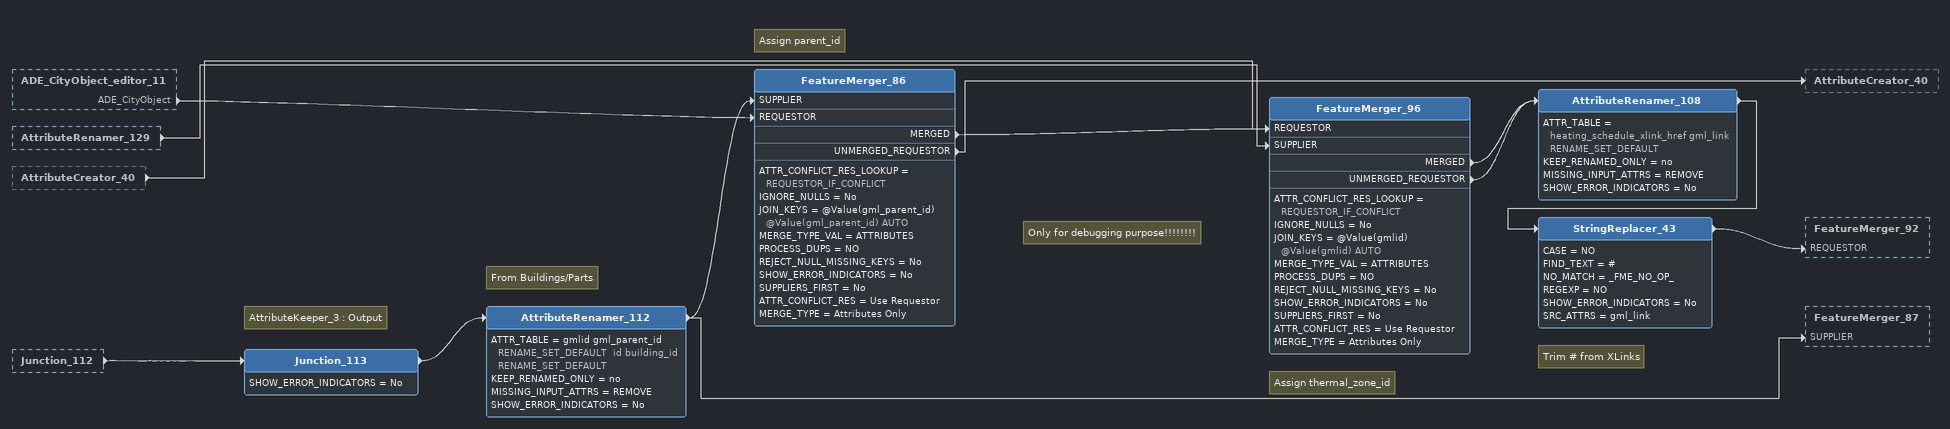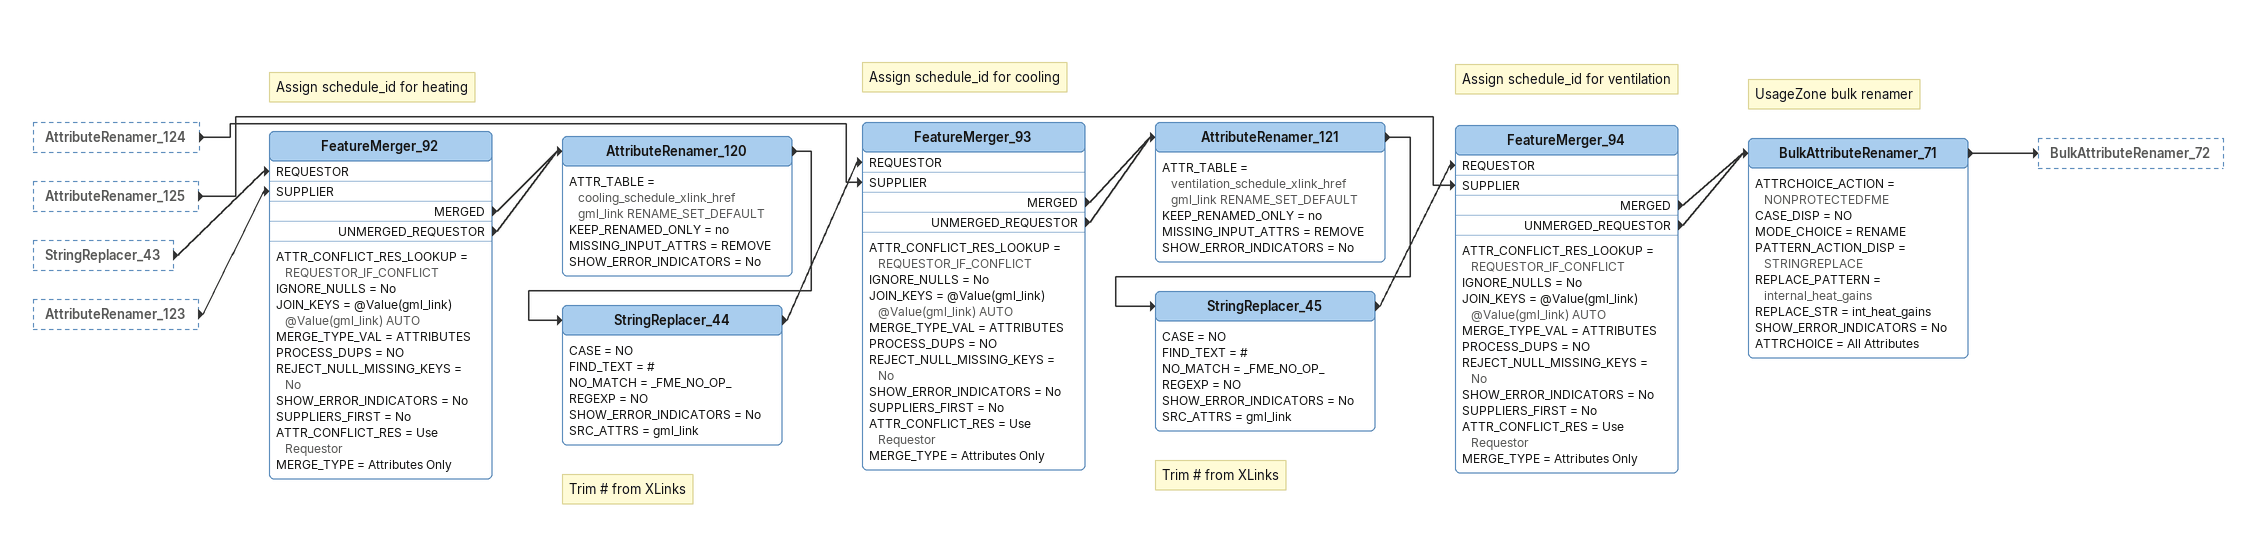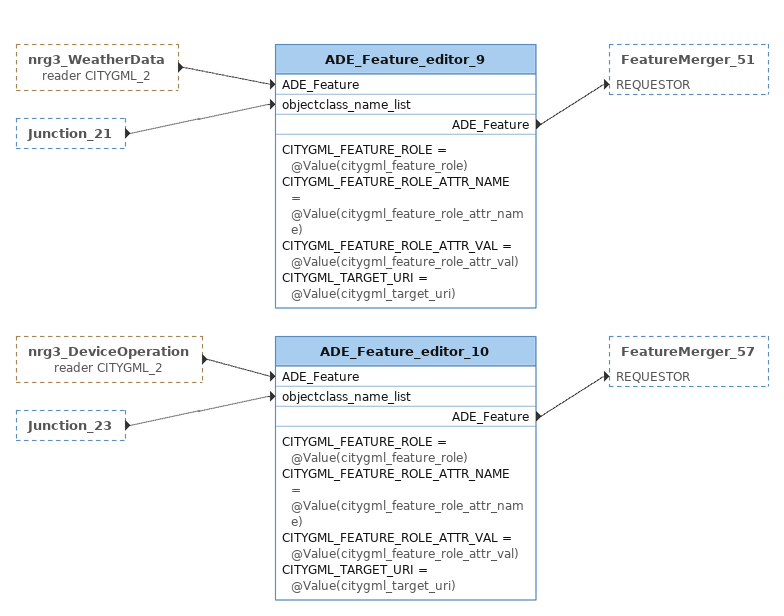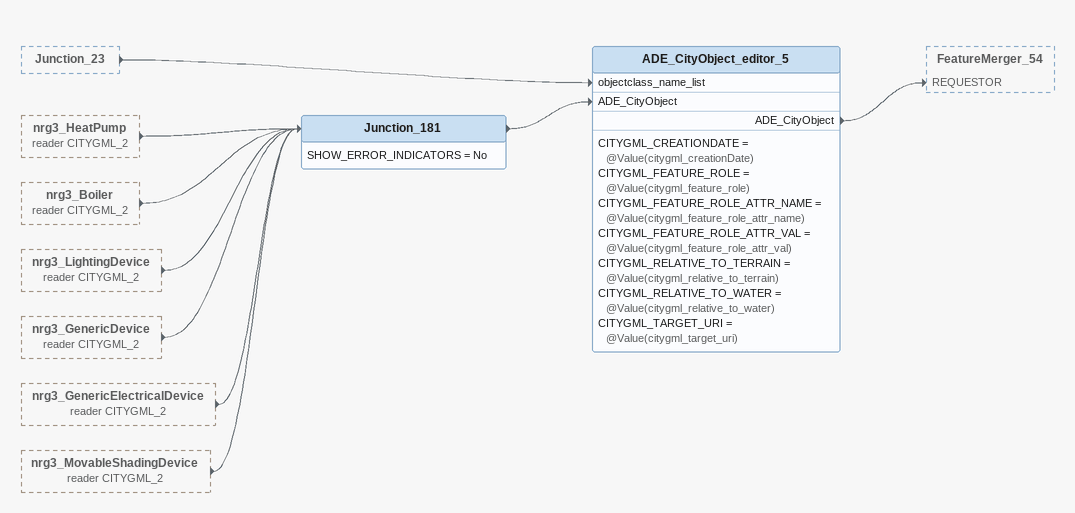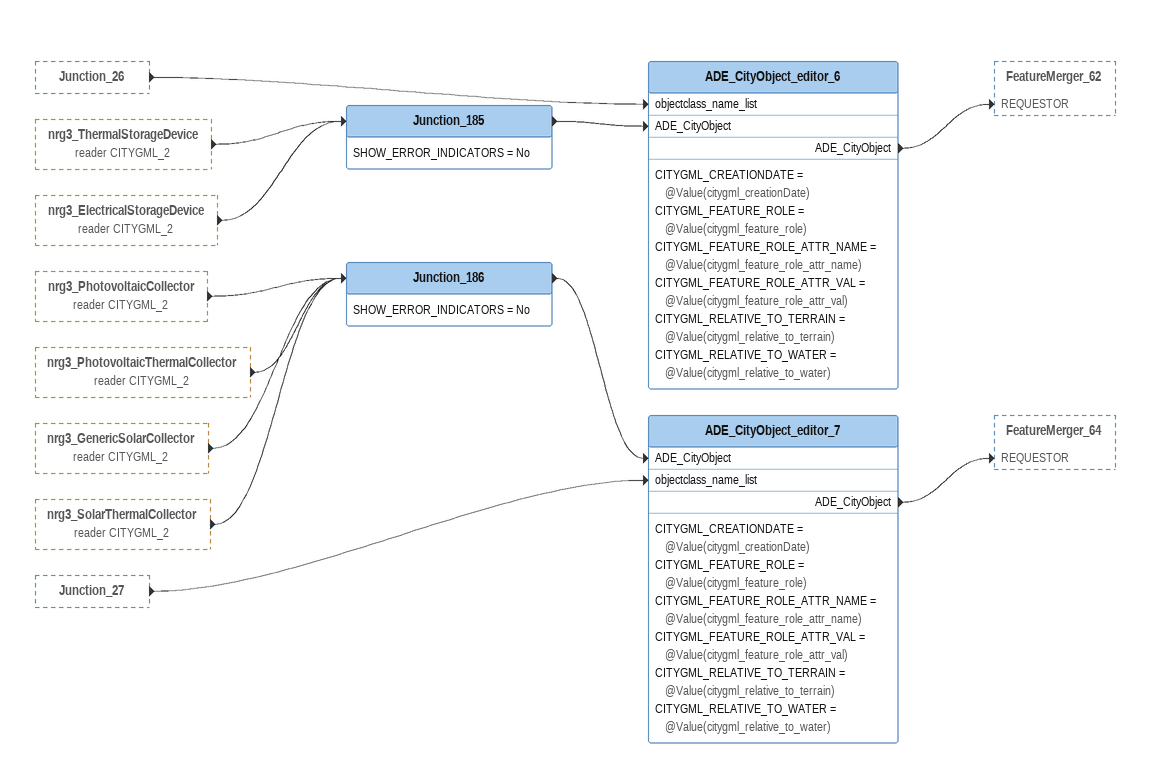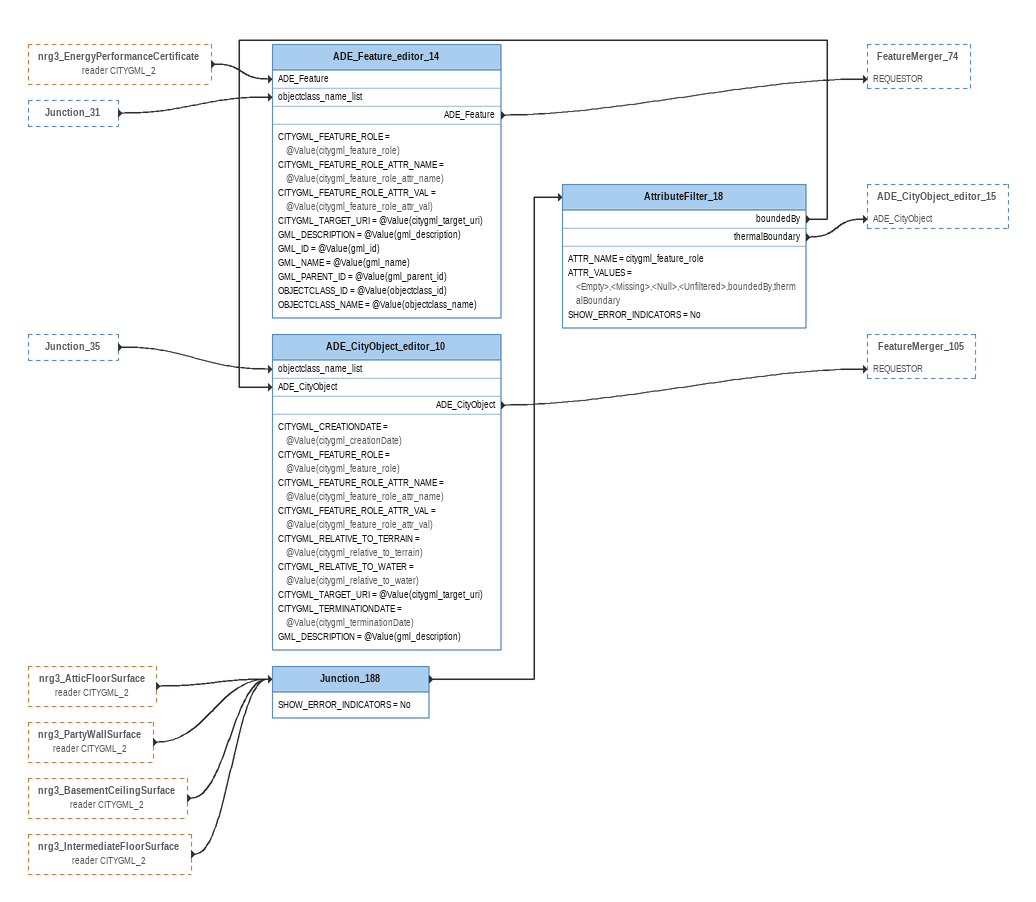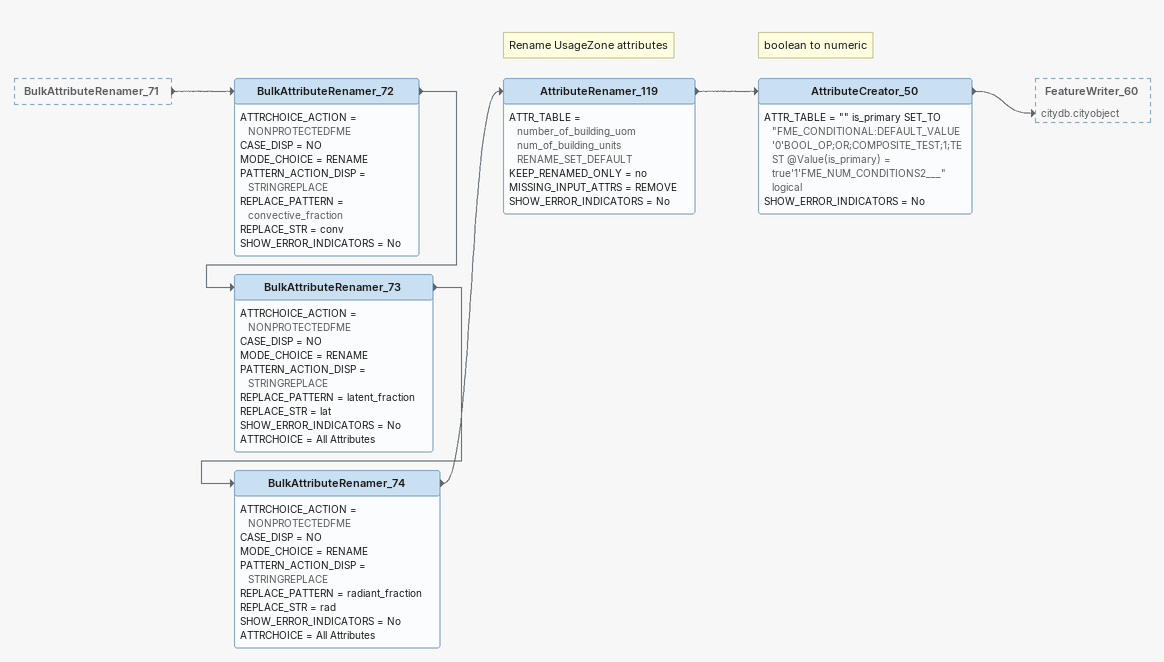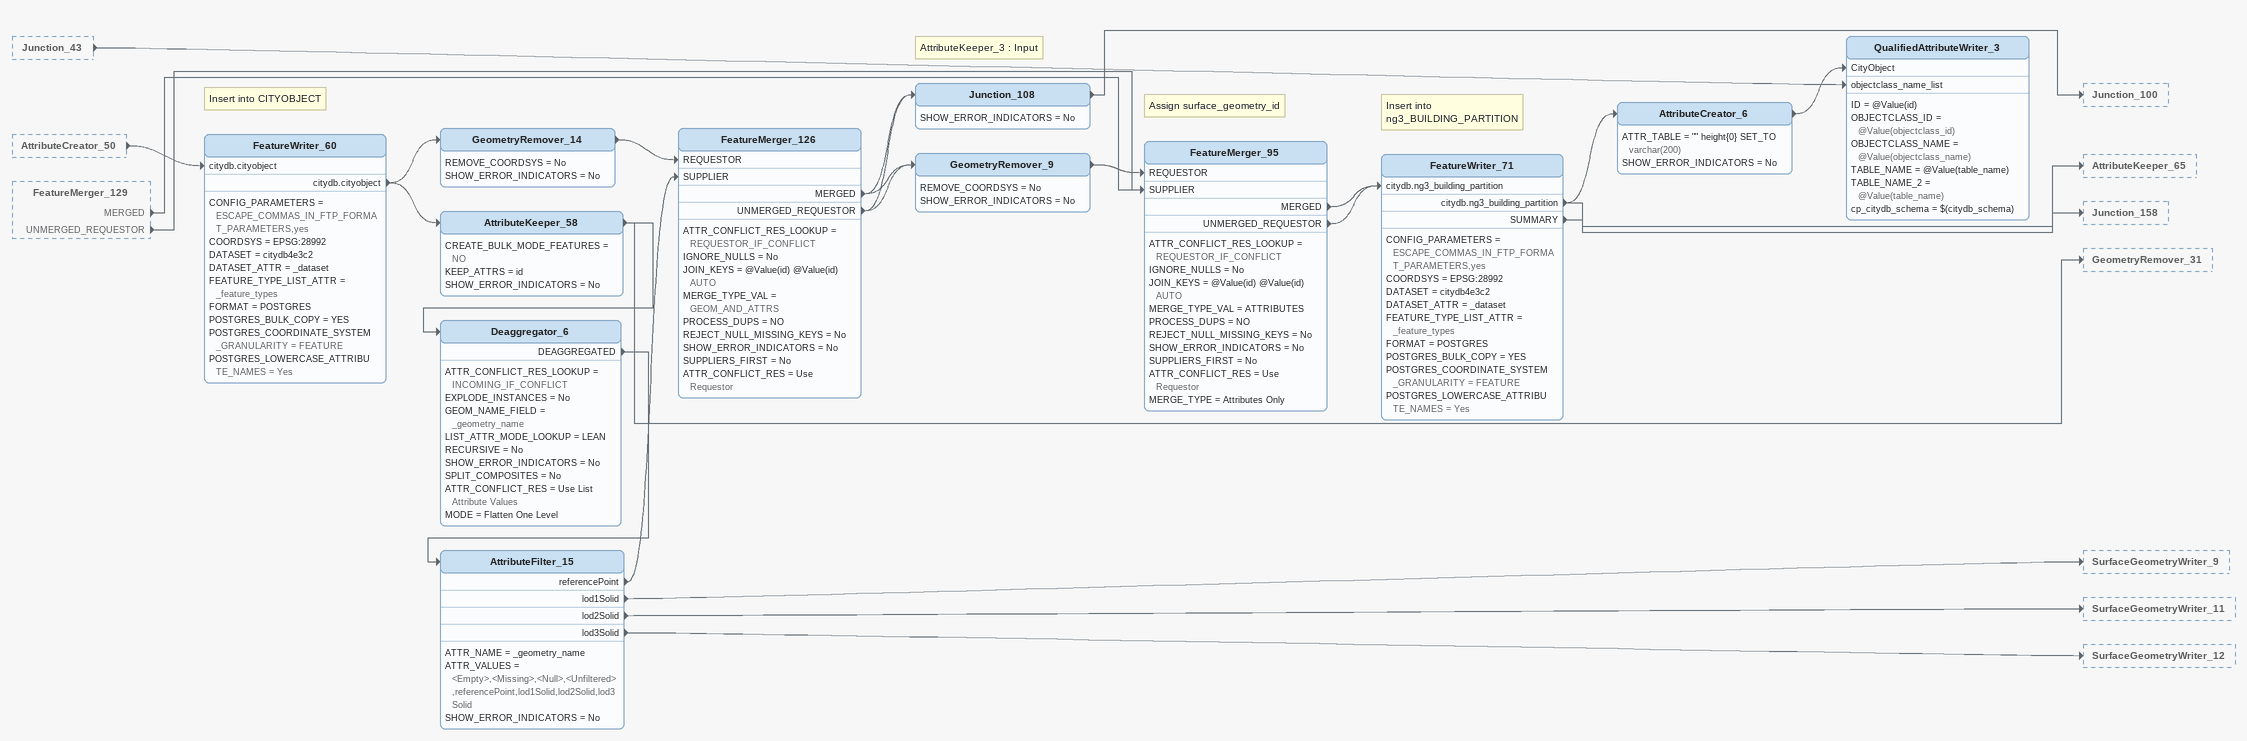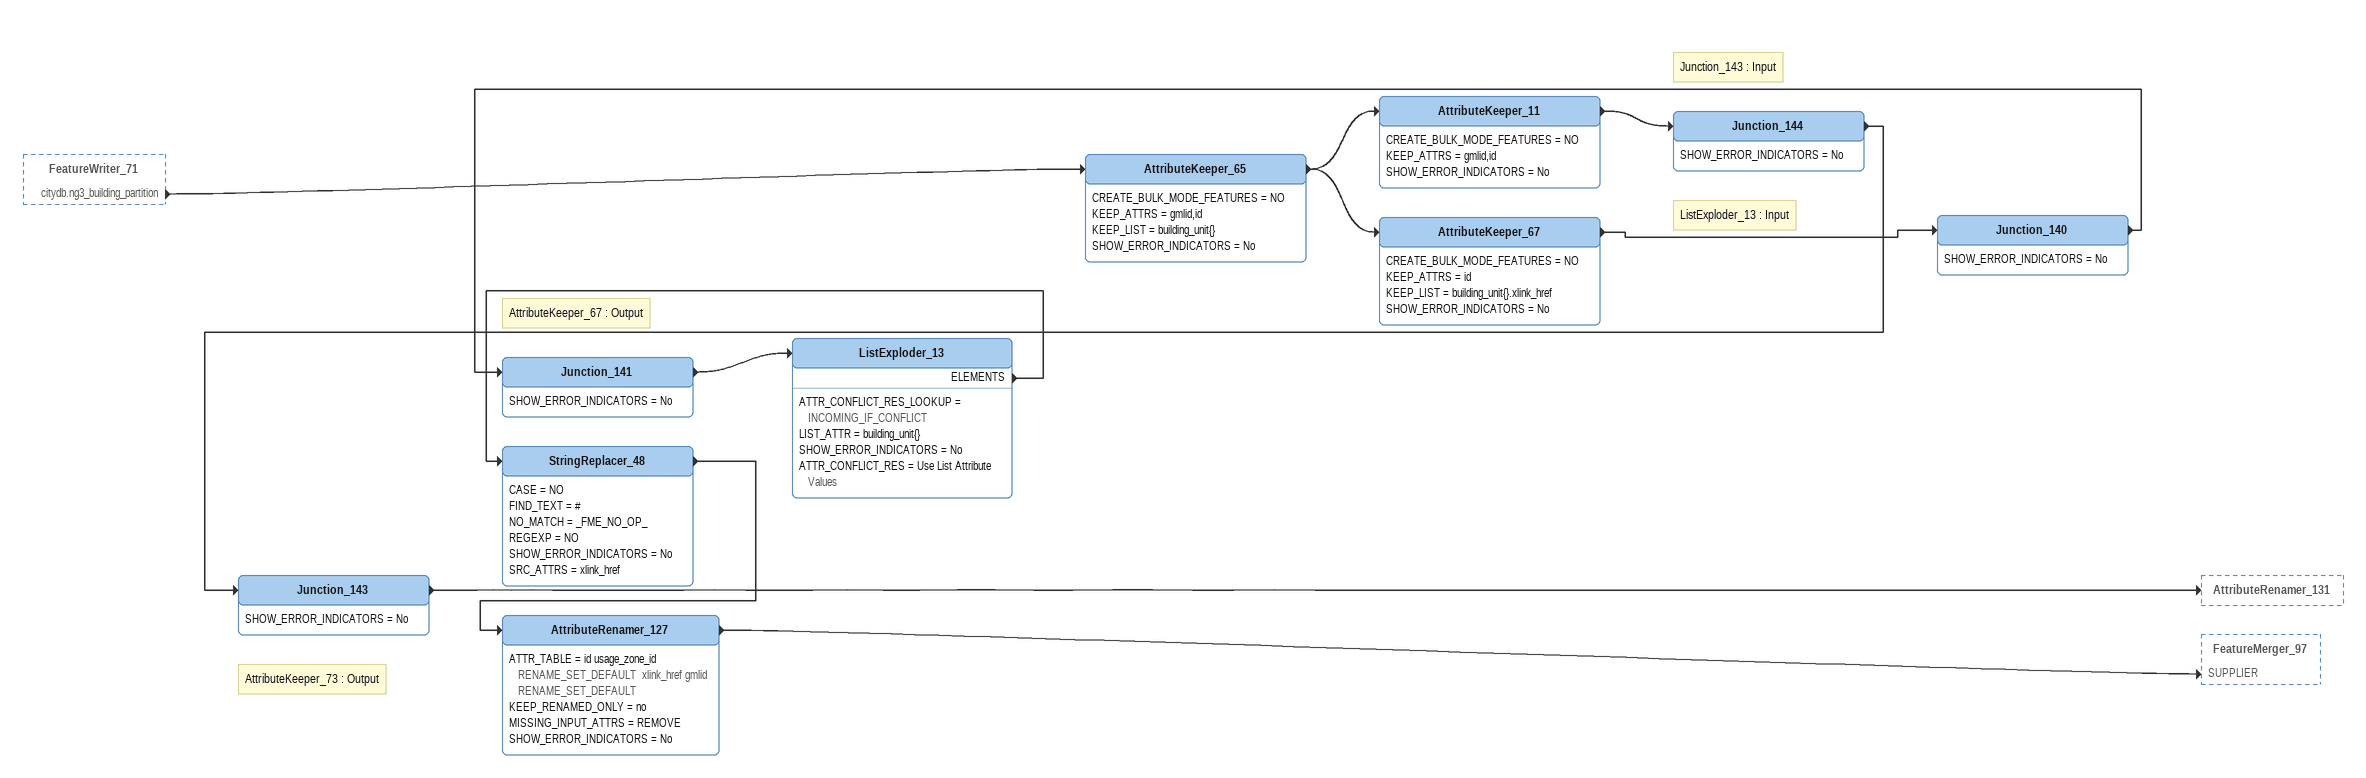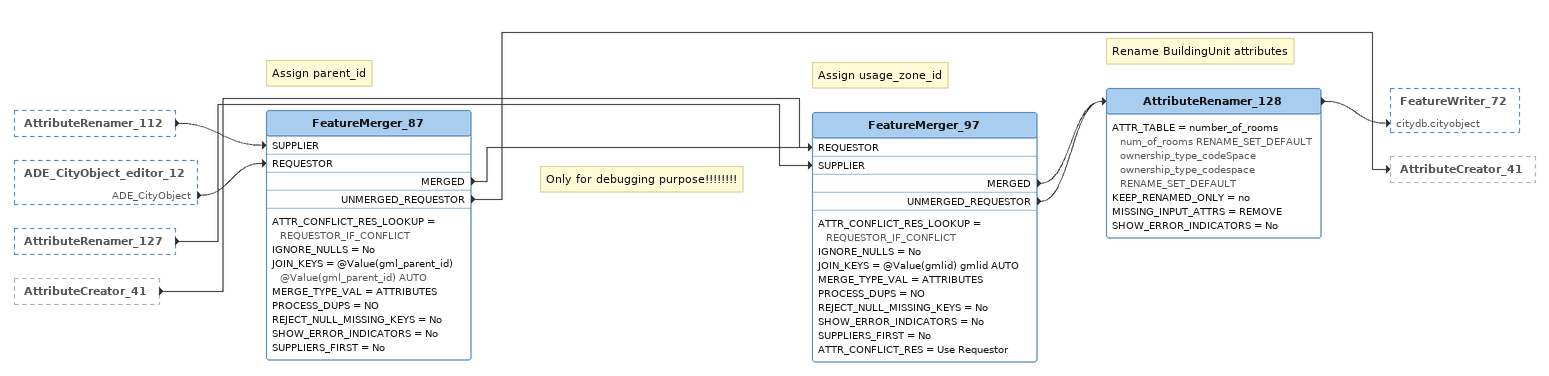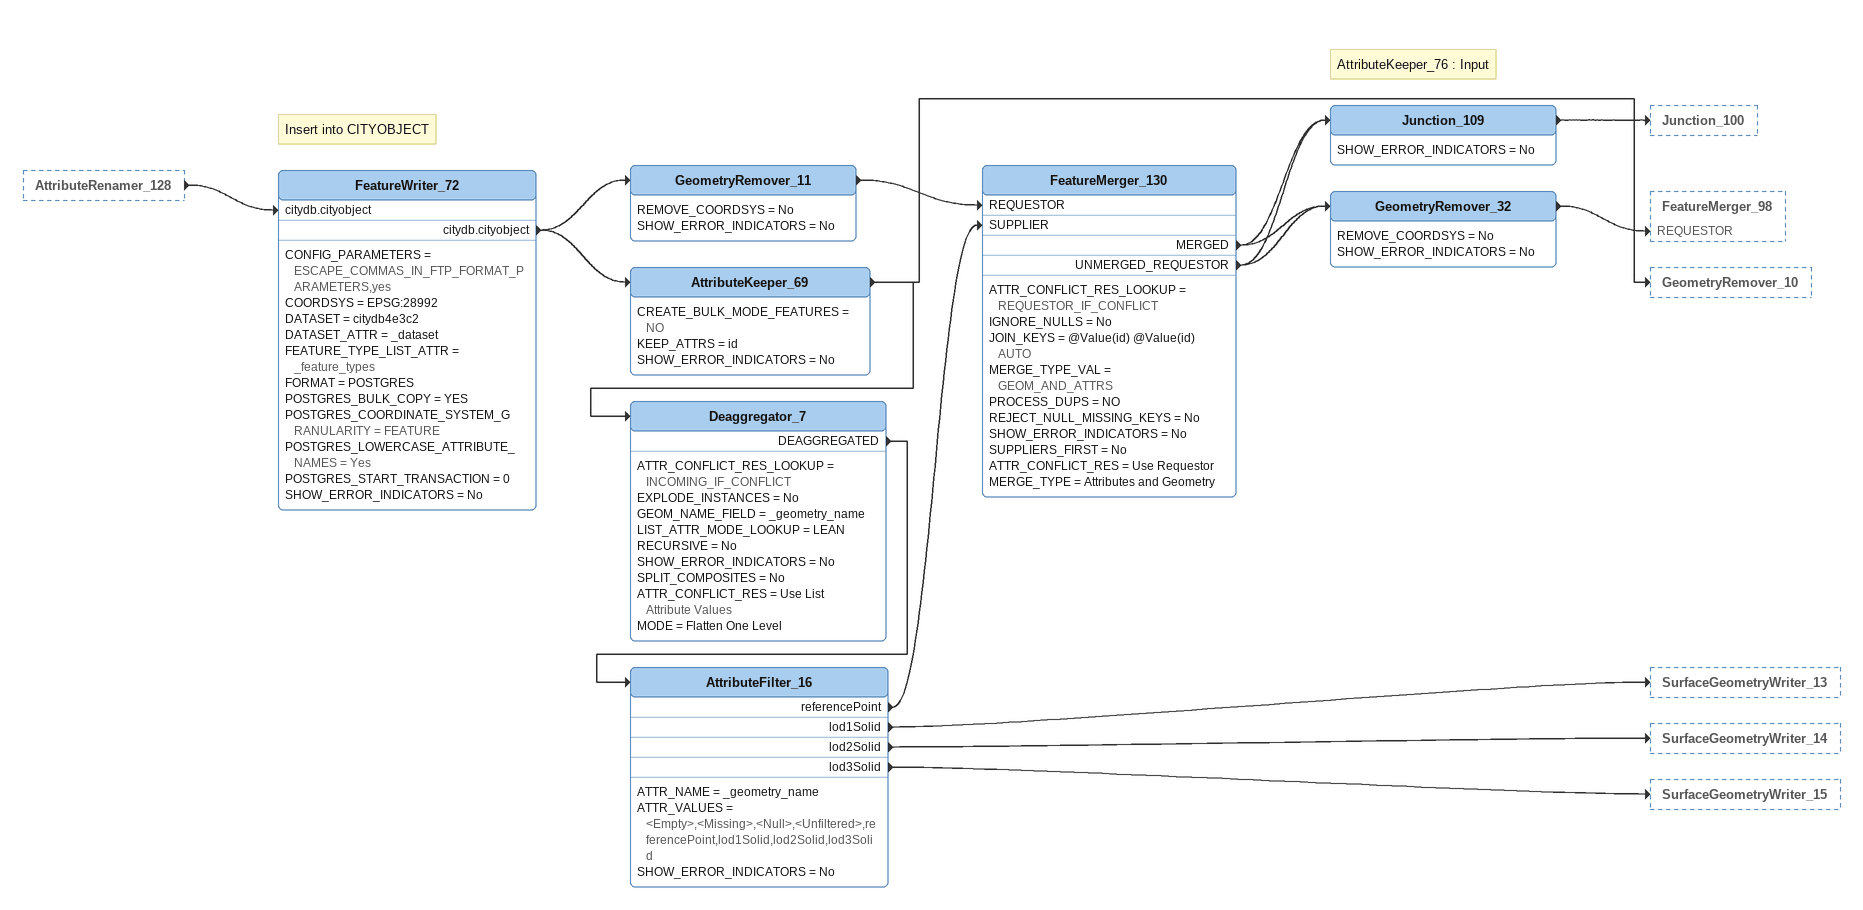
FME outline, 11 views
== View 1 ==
ADE_CityObject_editor_11 [outside]
    ADE_CityObject -> FeatureMerger_86 [REQUESTOR]
AttributeRenamer_129 [outside]
    -> FeatureMerger_96 [SUPPLIER]
AttributeCreator_40 [outside]
    -> FeatureMerger_96 [REQUESTOR]
Junction_112 [outside]
    -> Junction_113
Note: AttributeKeeper_3 : Output
Junction_113
    SHOW_ERROR_INDICATORS = No
    -> AttributeRenamer_112
Note: From Buildings/Parts
AttributeRenamer_112
    ATTR_TABLE = gmlid gml_parent_id RENAME_SET_DEFAULT  id building_id RENAME_SET_DEFAULT
    KEEP_RENAMED_ONLY = no
    MISSING_INPUT_ATTRS = REMOVE
    SHOW_ERROR_INDICATORS = No
    -> FeatureMerger_86 [SUPPLIER]
    -> FeatureMerger_87 [SUPPLIER]
Note: Assign parent_id
Note: Only for debugging purpose!!!!!!!!
FeatureMerger_86
    ATTR_CONFLICT_RES_LOOKUP = REQUESTOR_IF_CONFLICT
    IGNORE_NULLS = No
    JOIN_KEYS = @Value(gml_parent_id) @Value(gml_parent_id) AUTO
    MERGE_TYPE_VAL = ATTRIBUTES
    PROCESS_DUPS = NO
    REJECT_NULL_MISSING_KEYS = No
    SHOW_ERROR_INDICATORS = No
    SUPPLIERS_FIRST = No
    ATTR_CONFLICT_RES = Use Requestor
    MERGE_TYPE = Attributes Only
    MERGED -> FeatureMerger_96 [REQUESTOR]
    UNMERGED_REQUESTOR -> AttributeCreator_40
Note: Assign thermal_zone_id
FeatureMerger_96
    ATTR_CONFLICT_RES_LOOKUP = REQUESTOR_IF_CONFLICT
    IGNORE_NULLS = No
    JOIN_KEYS = @Value(gmlid) @Value(gmlid) AUTO
    MERGE_TYPE_VAL = ATTRIBUTES
    PROCESS_DUPS = NO
    REJECT_NULL_MISSING_KEYS = No
    SHOW_ERROR_INDICATORS = No
    SUPPLIERS_FIRST = No
    ATTR_CONFLICT_RES = Use Requestor
    MERGE_TYPE = Attributes Only
    MERGED -> AttributeRenamer_108
    UNMERGED_REQUESTOR -> AttributeRenamer_108
AttributeRenamer_108
    ATTR_TABLE = heating_schedule_xlink_href gml_link RENAME_SET_DEFAULT
    KEEP_RENAMED_ONLY = no
    MISSING_INPUT_ATTRS = REMOVE
    SHOW_ERROR_INDICATORS = No
    -> StringReplacer_43
Note: Trim # from XLinks
StringReplacer_43
    CASE = NO
    FIND_TEXT = #
    NO_MATCH = _FME_NO_OP_
    REGEXP = NO
    SHOW_ERROR_INDICATORS = No
    SRC_ATTRS = gml_link
    -> FeatureMerger_92 [REQUESTOR]

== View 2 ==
AttributeRenamer_124 [outside]
    -> FeatureMerger_93 [SUPPLIER]
AttributeRenamer_125 [outside]
    -> FeatureMerger_94 [SUPPLIER]
StringReplacer_43 [outside]
    -> FeatureMerger_92 [REQUESTOR]
AttributeRenamer_123 [outside]
    -> FeatureMerger_92 [SUPPLIER]
Note: Assign schedule_id for heating
FeatureMerger_92
    ATTR_CONFLICT_RES_LOOKUP = REQUESTOR_IF_CONFLICT
    IGNORE_NULLS = No
    JOIN_KEYS = @Value(gml_link) @Value(gml_link) AUTO
    MERGE_TYPE_VAL = ATTRIBUTES
    PROCESS_DUPS = NO
    REJECT_NULL_MISSING_KEYS = No
    SHOW_ERROR_INDICATORS = No
    SUPPLIERS_FIRST = No
    ATTR_CONFLICT_RES = Use Requestor
    MERGE_TYPE = Attributes Only
    MERGED -> AttributeRenamer_120
    UNMERGED_REQUESTOR -> AttributeRenamer_120
AttributeRenamer_120
    ATTR_TABLE = cooling_schedule_xlink_href gml_link RENAME_SET_DEFAULT
    KEEP_RENAMED_ONLY = no
    MISSING_INPUT_ATTRS = REMOVE
    SHOW_ERROR_INDICATORS = No
    -> StringReplacer_44
Note: Trim # from XLinks
StringReplacer_44
    CASE = NO
    FIND_TEXT = #
    NO_MATCH = _FME_NO_OP_
    REGEXP = NO
    SHOW_ERROR_INDICATORS = No
    SRC_ATTRS = gml_link
    -> FeatureMerger_93 [REQUESTOR]
Note: Assign schedule_id for cooling
FeatureMerger_93
    ATTR_CONFLICT_RES_LOOKUP = REQUESTOR_IF_CONFLICT
    IGNORE_NULLS = No
    JOIN_KEYS = @Value(gml_link) @Value(gml_link) AUTO
    MERGE_TYPE_VAL = ATTRIBUTES
    PROCESS_DUPS = NO
    REJECT_NULL_MISSING_KEYS = No
    SHOW_ERROR_INDICATORS = No
    SUPPLIERS_FIRST = No
    ATTR_CONFLICT_RES = Use Requestor
    MERGE_TYPE = Attributes Only
    MERGED -> AttributeRenamer_121
    UNMERGED_REQUESTOR -> AttributeRenamer_121
AttributeRenamer_121
    ATTR_TABLE = ventilation_schedule_xlink_href gml_link RENAME_SET_DEFAULT
    KEEP_RENAMED_ONLY = no
    MISSING_INPUT_ATTRS = REMOVE
    SHOW_ERROR_INDICATORS = No
    -> StringReplacer_45
Note: Trim # from XLinks
StringReplacer_45
    CASE = NO
    FIND_TEXT = #
    NO_MATCH = _FME_NO_OP_
    REGEXP = NO
    SHOW_ERROR_INDICATORS = No
    SRC_ATTRS = gml_link
    -> FeatureMerger_94 [REQUESTOR]
Note: Assign schedule_id for ventilation
FeatureMerger_94
    ATTR_CONFLICT_RES_LOOKUP = REQUESTOR_IF_CONFLICT
    IGNORE_NULLS = No
    JOIN_KEYS = @Value(gml_link) @Value(gml_link) AUTO
    MERGE_TYPE_VAL = ATTRIBUTES
    PROCESS_DUPS = NO
    REJECT_NULL_MISSING_KEYS = No
    SHOW_ERROR_INDICATORS = No
    SUPPLIERS_FIRST = No
    ATTR_CONFLICT_RES = Use Requestor
    MERGE_TYPE = Attributes Only
    MERGED -> BulkAttributeRenamer_71
    UNMERGED_REQUESTOR -> BulkAttributeRenamer_71
Note: UsageZone bulk renamer
BulkAttributeRenamer_71
    ATTRCHOICE_ACTION = NONPROTECTEDFME
    CASE_DISP = NO
    MODE_CHOICE = RENAME
    PATTERN_ACTION_DISP = STRINGREPLACE
    REPLACE_PATTERN = internal_heat_gains
    REPLACE_STR = int_heat_gains
    SHOW_ERROR_INDICATORS = No
    ATTRCHOICE = All Attributes
    -> BulkAttributeRenamer_72

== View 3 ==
nrg3_WeatherData (reader CITYGML_2) [outside]
    -> ADE_Feature_editor_9 [ADE_Feature]
Junction_21 [outside]
    -> ADE_Feature_editor_9 [objectclass_name_list]
nrg3_DeviceOperation (reader CITYGML_2) [outside]
    -> ADE_Feature_editor_10 [ADE_Feature]
Junction_23 [outside]
    -> ADE_Feature_editor_10 [objectclass_name_list]
ADE_Feature_editor_9
    CITYGML_FEATURE_ROLE = @Value(citygml_feature_role)
    CITYGML_FEATURE_ROLE_ATTR_NAME = @Value(citygml_feature_role_attr_name)
    CITYGML_FEATURE_ROLE_ATTR_VAL = @Value(citygml_feature_role_attr_val)
    CITYGML_TARGET_URI = @Value(citygml_target_uri)
    ADE_Feature -> FeatureMerger_51 [REQUESTOR]
ADE_Feature_editor_10
    CITYGML_FEATURE_ROLE = @Value(citygml_feature_role)
    CITYGML_FEATURE_ROLE_ATTR_NAME = @Value(citygml_feature_role_attr_name)
    CITYGML_FEATURE_ROLE_ATTR_VAL = @Value(citygml_feature_role_attr_val)
    CITYGML_TARGET_URI = @Value(citygml_target_uri)
    ADE_Feature -> FeatureMerger_57 [REQUESTOR]

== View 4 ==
Junction_23 [outside]
    -> ADE_CityObject_editor_5 [objectclass_name_list]
nrg3_HeatPump (reader CITYGML_2) [outside]
    -> Junction_181
nrg3_Boiler (reader CITYGML_2) [outside]
    -> Junction_181
nrg3_LightingDevice (reader CITYGML_2) [outside]
    -> Junction_181
nrg3_GenericDevice (reader CITYGML_2) [outside]
    -> Junction_181
nrg3_GenericElectricalDevice (reader CITYGML_2) [outside]
    -> Junction_181
nrg3_MovableShadingDevice (reader CITYGML_2) [outside]
    -> Junction_181
Junction_181
    SHOW_ERROR_INDICATORS = No
    -> ADE_CityObject_editor_5 [ADE_CityObject]
ADE_CityObject_editor_5
    CITYGML_CREATIONDATE = @Value(citygml_creationDate)
    CITYGML_FEATURE_ROLE = @Value(citygml_feature_role)
    CITYGML_FEATURE_ROLE_ATTR_NAME = @Value(citygml_feature_role_attr_name)
    CITYGML_FEATURE_ROLE_ATTR_VAL = @Value(citygml_feature_role_attr_val)
    CITYGML_RELATIVE_TO_TERRAIN = @Value(citygml_relative_to_terrain)
    CITYGML_RELATIVE_TO_WATER = @Value(citygml_relative_to_water)
    CITYGML_TARGET_URI = @Value(citygml_target_uri)
    ADE_CityObject -> FeatureMerger_54 [REQUESTOR]

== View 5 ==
Junction_26 [outside]
    -> ADE_CityObject_editor_6 [objectclass_name_list]
nrg3_ThermalStorageDevice (reader CITYGML_2) [outside]
    -> Junction_185
nrg3_ElectricalStorageDevice (reader CITYGML_2) [outside]
    -> Junction_185
nrg3_PhotovoltaicCollector (reader CITYGML_2) [outside]
    -> Junction_186
nrg3_PhotovoltaicThermalCollector (reader CITYGML_2) [outside]
    -> Junction_186
nrg3_GenericSolarCollector (reader CITYGML_2) [outside]
    -> Junction_186
nrg3_SolarThermalCollector (reader CITYGML_2) [outside]
    -> Junction_186
Junction_27 [outside]
    -> ADE_CityObject_editor_7 [objectclass_name_list]
Junction_185
    SHOW_ERROR_INDICATORS = No
    -> ADE_CityObject_editor_6 [ADE_CityObject]
ADE_CityObject_editor_6
    CITYGML_CREATIONDATE = @Value(citygml_creationDate)
    CITYGML_FEATURE_ROLE = @Value(citygml_feature_role)
    CITYGML_FEATURE_ROLE_ATTR_NAME = @Value(citygml_feature_role_attr_name)
    CITYGML_FEATURE_ROLE_ATTR_VAL = @Value(citygml_feature_role_attr_val)
    CITYGML_RELATIVE_TO_TERRAIN = @Value(citygml_relative_to_terrain)
    CITYGML_RELATIVE_TO_WATER = @Value(citygml_relative_to_water)
    ADE_CityObject -> FeatureMerger_62 [REQUESTOR]
Junction_186
    SHOW_ERROR_INDICATORS = No
    -> ADE_CityObject_editor_7 [ADE_CityObject]
ADE_CityObject_editor_7
    CITYGML_CREATIONDATE = @Value(citygml_creationDate)
    CITYGML_FEATURE_ROLE = @Value(citygml_feature_role)
    CITYGML_FEATURE_ROLE_ATTR_NAME = @Value(citygml_feature_role_attr_name)
    CITYGML_FEATURE_ROLE_ATTR_VAL = @Value(citygml_feature_role_attr_val)
    CITYGML_RELATIVE_TO_TERRAIN = @Value(citygml_relative_to_terrain)
    CITYGML_RELATIVE_TO_WATER = @Value(citygml_relative_to_water)
    ADE_CityObject -> FeatureMerger_64 [REQUESTOR]

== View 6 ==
nrg3_EnergyPerformanceCertificate (reader CITYGML_2) [outside]
    -> ADE_Feature_editor_14 [ADE_Feature]
Junction_31 [outside]
    -> ADE_Feature_editor_14 [objectclass_name_list]
Junction_35 [outside]
    -> ADE_CityObject_editor_10 [objectclass_name_list]
nrg3_AtticFloorSurface (reader CITYGML_2) [outside]
    -> Junction_188
nrg3_PartyWallSurface (reader CITYGML_2) [outside]
    -> Junction_188
nrg3_BasementCeilingSurface (reader CITYGML_2) [outside]
    -> Junction_188
nrg3_IntermediateFloorSurface (reader CITYGML_2) [outside]
    -> Junction_188
ADE_Feature_editor_14
    CITYGML_FEATURE_ROLE = @Value(citygml_feature_role)
    CITYGML_FEATURE_ROLE_ATTR_NAME = @Value(citygml_feature_role_attr_name)
    CITYGML_FEATURE_ROLE_ATTR_VAL = @Value(citygml_feature_role_attr_val)
    CITYGML_TARGET_URI = @Value(citygml_target_uri)
    GML_DESCRIPTION = @Value(gml_description)
    GML_ID = @Value(gml_id)
    GML_NAME = @Value(gml_name)
    GML_PARENT_ID = @Value(gml_parent_id)
    OBJECTCLASS_ID = @Value(objectclass_id)
    OBJECTCLASS_NAME = @Value(objectclass_name)
    ADE_Feature -> FeatureMerger_74 [REQUESTOR]
Junction_188
    SHOW_ERROR_INDICATORS = No
    -> AttributeFilter_18
AttributeFilter_18
    ATTR_NAME = citygml_feature_role
    ATTR_VALUES = <Empty>,<Missing>,<Null>,<Unfiltered>,boundedBy,thermalBoundary
    SHOW_ERROR_INDICATORS = No
    boundedBy -> ADE_CityObject_editor_10 [ADE_CityObject]
    thermalBoundary -> ADE_CityObject_editor_15 [ADE_CityObject]
ADE_CityObject_editor_10
    CITYGML_CREATIONDATE = @Value(citygml_creationDate)
    CITYGML_FEATURE_ROLE = @Value(citygml_feature_role)
    CITYGML_FEATURE_ROLE_ATTR_NAME = @Value(citygml_feature_role_attr_name)
    CITYGML_FEATURE_ROLE_ATTR_VAL = @Value(citygml_feature_role_attr_val)
    CITYGML_RELATIVE_TO_TERRAIN = @Value(citygml_relative_to_terrain)
    CITYGML_RELATIVE_TO_WATER = @Value(citygml_relative_to_water)
    CITYGML_TARGET_URI = @Value(citygml_target_uri)
    CITYGML_TERMINATIONDATE = @Value(citygml_terminationDate)
    GML_DESCRIPTION = @Value(gml_description)
    ADE_CityObject -> FeatureMerger_105 [REQUESTOR]

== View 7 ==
BulkAttributeRenamer_71 [outside]
    -> BulkAttributeRenamer_72
BulkAttributeRenamer_72
    ATTRCHOICE_ACTION = NONPROTECTEDFME
    CASE_DISP = NO
    MODE_CHOICE = RENAME
    PATTERN_ACTION_DISP = STRINGREPLACE
    REPLACE_PATTERN = convective_fraction
    REPLACE_STR = conv
    SHOW_ERROR_INDICATORS = No
    -> BulkAttributeRenamer_73
BulkAttributeRenamer_73
    ATTRCHOICE_ACTION = NONPROTECTEDFME
    CASE_DISP = NO
    MODE_CHOICE = RENAME
    PATTERN_ACTION_DISP = STRINGREPLACE
    REPLACE_PATTERN = latent_fraction
    REPLACE_STR = lat
    SHOW_ERROR_INDICATORS = No
    ATTRCHOICE = All Attributes
    -> BulkAttributeRenamer_74
BulkAttributeRenamer_74
    ATTRCHOICE_ACTION = NONPROTECTEDFME
    CASE_DISP = NO
    MODE_CHOICE = RENAME
    PATTERN_ACTION_DISP = STRINGREPLACE
    REPLACE_PATTERN = radiant_fraction
    REPLACE_STR = rad
    SHOW_ERROR_INDICATORS = No
    ATTRCHOICE = All Attributes
    -> AttributeRenamer_119
Note: Rename UsageZone attributes
AttributeRenamer_119
    ATTR_TABLE = number_of_building_uom num_of_building_units RENAME_SET_DEFAULT
    KEEP_RENAMED_ONLY = no
    MISSING_INPUT_ATTRS = REMOVE
    SHOW_ERROR_INDICATORS = No
    -> AttributeCreator_50
Note: boolean to numeric
AttributeCreator_50
    ATTR_TABLE = "" is_primary SET_TO "FME_CONDITIONAL:DEFAULT_VALUE'0'BOOL_OP;OR;COMPOSITE_TEST;1;TEST @Value(is_primary) = true'1'FME_NUM_CONDITIONS2___" logical
    SHOW_ERROR_INDICATORS = No
    -> FeatureWriter_60 [citydb.cityobject]

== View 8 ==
Junction_43 [outside]
    -> QualifiedAttributeWriter_3 [objectclass_name_list]
AttributeCreator_50 [outside]
    -> FeatureWriter_60 [citydb.cityobject]
FeatureMerger_129 [outside]
    MERGED -> FeatureMerger_95 [SUPPLIER]
    UNMERGED_REQUESTOR -> FeatureMerger_95 [SUPPLIER]
Note: Insert into CITYOBJECT
FeatureWriter_60
    CONFIG_PARAMETERS = ESCAPE_COMMAS_IN_FTP_FORMAT_PARAMETERS,yes
    COORDSYS = EPSG:28992
    DATASET = citydb4e3c2
    DATASET_ATTR = _dataset
    FEATURE_TYPE_LIST_ATTR = _feature_types
    FORMAT = POSTGRES
    POSTGRES_BULK_COPY = YES
    POSTGRES_COORDINATE_SYSTEM_GRANULARITY = FEATURE
    POSTGRES_LOWERCASE_ATTRIBUTE_NAMES = Yes
    citydb.cityobject -> GeometryRemover_14
    citydb.cityobject -> AttributeKeeper_58
GeometryRemover_14
    REMOVE_COORDSYS = No
    SHOW_ERROR_INDICATORS = No
    -> FeatureMerger_126 [REQUESTOR]
AttributeKeeper_58
    CREATE_BULK_MODE_FEATURES = NO
    KEEP_ATTRS = id
    SHOW_ERROR_INDICATORS = No
    -> Deaggregator_6
    -> GeometryRemover_31
Deaggregator_6
    ATTR_CONFLICT_RES_LOOKUP = INCOMING_IF_CONFLICT
    EXPLODE_INSTANCES = No
    GEOM_NAME_FIELD = _geometry_name
    LIST_ATTR_MODE_LOOKUP = LEAN
    RECURSIVE = No
    SHOW_ERROR_INDICATORS = No
    SPLIT_COMPOSITES = No
    ATTR_CONFLICT_RES = Use List Attribute Values
    MODE = Flatten One Level
    DEAGGREGATED -> AttributeFilter_15
AttributeFilter_15
    ATTR_NAME = _geometry_name
    ATTR_VALUES = <Empty>,<Missing>,<Null>,<Unfiltered>,referencePoint,lod1Solid,lod2Solid,lod3Solid
    SHOW_ERROR_INDICATORS = No
    referencePoint -> FeatureMerger_126 [SUPPLIER]
    lod1Solid -> SurfaceGeometryWriter_9
    lod2Solid -> SurfaceGeometryWriter_11
    lod3Solid -> SurfaceGeometryWriter_12
FeatureMerger_126
    ATTR_CONFLICT_RES_LOOKUP = REQUESTOR_IF_CONFLICT
    IGNORE_NULLS = No
    JOIN_KEYS = @Value(id) @Value(id) AUTO
    MERGE_TYPE_VAL = GEOM_AND_ATTRS
    PROCESS_DUPS = NO
    REJECT_NULL_MISSING_KEYS = No
    SHOW_ERROR_INDICATORS = No
    SUPPLIERS_FIRST = No
    ATTR_CONFLICT_RES = Use Requestor
    MERGED -> GeometryRemover_9
    MERGED -> Junction_108
    UNMERGED_REQUESTOR -> GeometryRemover_9
    UNMERGED_REQUESTOR -> Junction_108
Note: AttributeKeeper_3 : Input
Junction_108
    SHOW_ERROR_INDICATORS = No
    -> Junction_100
GeometryRemover_9
    REMOVE_COORDSYS = No
    SHOW_ERROR_INDICATORS = No
    -> FeatureMerger_95 [REQUESTOR]
Note: Assign surface_geometry_id
FeatureMerger_95
    ATTR_CONFLICT_RES_LOOKUP = REQUESTOR_IF_CONFLICT
    IGNORE_NULLS = No
    JOIN_KEYS = @Value(id) @Value(id) AUTO
    MERGE_TYPE_VAL = ATTRIBUTES
    PROCESS_DUPS = NO
    REJECT_NULL_MISSING_KEYS = No
    SHOW_ERROR_INDICATORS = No
    SUPPLIERS_FIRST = No
    ATTR_CONFLICT_RES = Use Requestor
    MERGE_TYPE = Attributes Only
    MERGED -> FeatureWriter_71 [citydb.ng3_building_partition]
    UNMERGED_REQUESTOR -> FeatureWriter_71 [citydb.ng3_building_partition]
Note: Insert into ng3_BUILDING_PARTITION
FeatureWriter_71
    CONFIG_PARAMETERS = ESCAPE_COMMAS_IN_FTP_FORMAT_PARAMETERS,yes
    COORDSYS = EPSG:28992
    DATASET = citydb4e3c2
    DATASET_ATTR = _dataset
    FEATURE_TYPE_LIST_ATTR = _feature_types
    FORMAT = POSTGRES
    POSTGRES_BULK_COPY = YES
    POSTGRES_COORDINATE_SYSTEM_GRANULARITY = FEATURE
    POSTGRES_LOWERCASE_ATTRIBUTE_NAMES = Yes
    citydb.ng3_building_partition -> AttributeCreator_6
    citydb.ng3_building_partition -> AttributeKeeper_65
    SUMMARY -> Junction_158
AttributeCreator_6
    ATTR_TABLE = "" height{0} SET_TO  varchar(200)
    SHOW_ERROR_INDICATORS = No
    -> QualifiedAttributeWriter_3 [CityObject]
QualifiedAttributeWriter_3
    ID = @Value(id)
    OBJECTCLASS_ID = @Value(objectclass_id)
    OBJECTCLASS_NAME = @Value(objectclass_name)
    TABLE_NAME = @Value(table_name)
    TABLE_NAME_2 = @Value(table_name)
    cp_citydb_schema = $(citydb_schema)

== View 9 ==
FeatureWriter_71 [outside]
    citydb.ng3_building_partition -> AttributeKeeper_65
AttributeKeeper_65
    CREATE_BULK_MODE_FEATURES = NO
    KEEP_ATTRS = gmlid,id
    KEEP_LIST = building_unit{}
    SHOW_ERROR_INDICATORS = No
    -> AttributeKeeper_67
    -> AttributeKeeper_11
AttributeKeeper_11
    CREATE_BULK_MODE_FEATURES = NO
    KEEP_ATTRS = gmlid,id
    SHOW_ERROR_INDICATORS = No
    -> Junction_144
Note: Junction_143 : Input
Junction_144
    SHOW_ERROR_INDICATORS = No
    -> Junction_143
Note: AttributeKeeper_73 : Output
Junction_143
    SHOW_ERROR_INDICATORS = No
    -> AttributeRenamer_131
AttributeKeeper_67
    CREATE_BULK_MODE_FEATURES = NO
    KEEP_ATTRS = id
    KEEP_LIST = building_unit{}.xlink_href
    SHOW_ERROR_INDICATORS = No
    -> Junction_140
Note: ListExploder_13 : Input
Junction_140
    SHOW_ERROR_INDICATORS = No
    -> Junction_141
Note: AttributeKeeper_67 : Output
Junction_141
    SHOW_ERROR_INDICATORS = No
    -> ListExploder_13
ListExploder_13
    ATTR_CONFLICT_RES_LOOKUP = INCOMING_IF_CONFLICT
    LIST_ATTR = building_unit{}
    SHOW_ERROR_INDICATORS = No
    ATTR_CONFLICT_RES = Use List Attribute Values
    ELEMENTS -> StringReplacer_48
StringReplacer_48
    CASE = NO
    FIND_TEXT = #
    NO_MATCH = _FME_NO_OP_
    REGEXP = NO
    SHOW_ERROR_INDICATORS = No
    SRC_ATTRS = xlink_href
    -> AttributeRenamer_127
AttributeRenamer_127
    ATTR_TABLE = id usage_zone_id RENAME_SET_DEFAULT  xlink_href gmlid RENAME_SET_DEFAULT
    KEEP_RENAMED_ONLY = no
    MISSING_INPUT_ATTRS = REMOVE
    SHOW_ERROR_INDICATORS = No
    -> FeatureMerger_97 [SUPPLIER]

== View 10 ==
AttributeRenamer_112 [outside]
    -> FeatureMerger_87 [SUPPLIER]
ADE_CityObject_editor_12 [outside]
    ADE_CityObject -> FeatureMerger_87 [REQUESTOR]
AttributeRenamer_127 [outside]
    -> FeatureMerger_97 [SUPPLIER]
AttributeCreator_41 [outside]
    -> FeatureMerger_97 [REQUESTOR]
Note: Assign parent_id
Note: Only for debugging purpose!!!!!!!!
FeatureMerger_87
    ATTR_CONFLICT_RES_LOOKUP = REQUESTOR_IF_CONFLICT
    IGNORE_NULLS = No
    JOIN_KEYS = @Value(gml_parent_id) @Value(gml_parent_id) AUTO
    MERGE_TYPE_VAL = ATTRIBUTES
    PROCESS_DUPS = NO
    REJECT_NULL_MISSING_KEYS = No
    SHOW_ERROR_INDICATORS = No
    SUPPLIERS_FIRST = No
    MERGED -> FeatureMerger_97 [REQUESTOR]
    UNMERGED_REQUESTOR -> AttributeCreator_41
Note: Assign usage_zone_id
FeatureMerger_97
    ATTR_CONFLICT_RES_LOOKUP = REQUESTOR_IF_CONFLICT
    IGNORE_NULLS = No
    JOIN_KEYS = @Value(gmlid) gmlid AUTO
    MERGE_TYPE_VAL = ATTRIBUTES
    PROCESS_DUPS = NO
    REJECT_NULL_MISSING_KEYS = No
    SHOW_ERROR_INDICATORS = No
    SUPPLIERS_FIRST = No
    ATTR_CONFLICT_RES = Use Requestor
    MERGED -> AttributeRenamer_128
    UNMERGED_REQUESTOR -> AttributeRenamer_128
Note: Rename BuildingUnit attributes
AttributeRenamer_128
    ATTR_TABLE = number_of_rooms num_of_rooms RENAME_SET_DEFAULT  ownership_type_codeSpace ownership_type_codespace RENAME_SET_DEFAULT
    KEEP_RENAMED_ONLY = no
    MISSING_INPUT_ATTRS = REMOVE
    SHOW_ERROR_INDICATORS = No
    -> FeatureWriter_72 [citydb.cityobject]

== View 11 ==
AttributeRenamer_128 [outside]
    -> FeatureWriter_72 [citydb.cityobject]
Note: Insert into CITYOBJECT
FeatureWriter_72
    CONFIG_PARAMETERS = ESCAPE_COMMAS_IN_FTP_FORMAT_PARAMETERS,yes
    COORDSYS = EPSG:28992
    DATASET = citydb4e3c2
    DATASET_ATTR = _dataset
    FEATURE_TYPE_LIST_ATTR = _feature_types
    FORMAT = POSTGRES
    POSTGRES_BULK_COPY = YES
    POSTGRES_COORDINATE_SYSTEM_GRANULARITY = FEATURE
    POSTGRES_LOWERCASE_ATTRIBUTE_NAMES = Yes
    POSTGRES_START_TRANSACTION = 0
    SHOW_ERROR_INDICATORS = No
    citydb.cityobject -> GeometryRemover_11
    citydb.cityobject -> AttributeKeeper_69
GeometryRemover_11
    REMOVE_COORDSYS = No
    SHOW_ERROR_INDICATORS = No
    -> FeatureMerger_130 [REQUESTOR]
AttributeKeeper_69
    CREATE_BULK_MODE_FEATURES = NO
    KEEP_ATTRS = id
    SHOW_ERROR_INDICATORS = No
    -> Deaggregator_7
    -> GeometryRemover_10
Deaggregator_7
    ATTR_CONFLICT_RES_LOOKUP = INCOMING_IF_CONFLICT
    EXPLODE_INSTANCES = No
    GEOM_NAME_FIELD = _geometry_name
    LIST_ATTR_MODE_LOOKUP = LEAN
    RECURSIVE = No
    SHOW_ERROR_INDICATORS = No
    SPLIT_COMPOSITES = No
    ATTR_CONFLICT_RES = Use List Attribute Values
    MODE = Flatten One Level
    DEAGGREGATED -> AttributeFilter_16
AttributeFilter_16
    ATTR_NAME = _geometry_name
    ATTR_VALUES = <Empty>,<Missing>,<Null>,<Unfiltered>,referencePoint,lod1Solid,lod2Solid,lod3Solid
    SHOW_ERROR_INDICATORS = No
    referencePoint -> FeatureMerger_130 [SUPPLIER]
    lod1Solid -> SurfaceGeometryWriter_13
    lod2Solid -> SurfaceGeometryWriter_14
    lod3Solid -> SurfaceGeometryWriter_15
FeatureMerger_130
    ATTR_CONFLICT_RES_LOOKUP = REQUESTOR_IF_CONFLICT
    IGNORE_NULLS = No
    JOIN_KEYS = @Value(id) @Value(id) AUTO
    MERGE_TYPE_VAL = GEOM_AND_ATTRS
    PROCESS_DUPS = NO
    REJECT_NULL_MISSING_KEYS = No
    SHOW_ERROR_INDICATORS = No
    SUPPLIERS_FIRST = No
    ATTR_CONFLICT_RES = Use Requestor
    MERGE_TYPE = Attributes and Geometry
    MERGED -> GeometryRemover_32
    MERGED -> Junction_109
    UNMERGED_REQUESTOR -> GeometryRemover_32
    UNMERGED_REQUESTOR -> Junction_109
Note: AttributeKeeper_76 : Input
Junction_109
    SHOW_ERROR_INDICATORS = No
    -> Junction_100
GeometryRemover_32
    REMOVE_COORDSYS = No
    SHOW_ERROR_INDICATORS = No
    -> FeatureMerger_98 [REQUESTOR]
